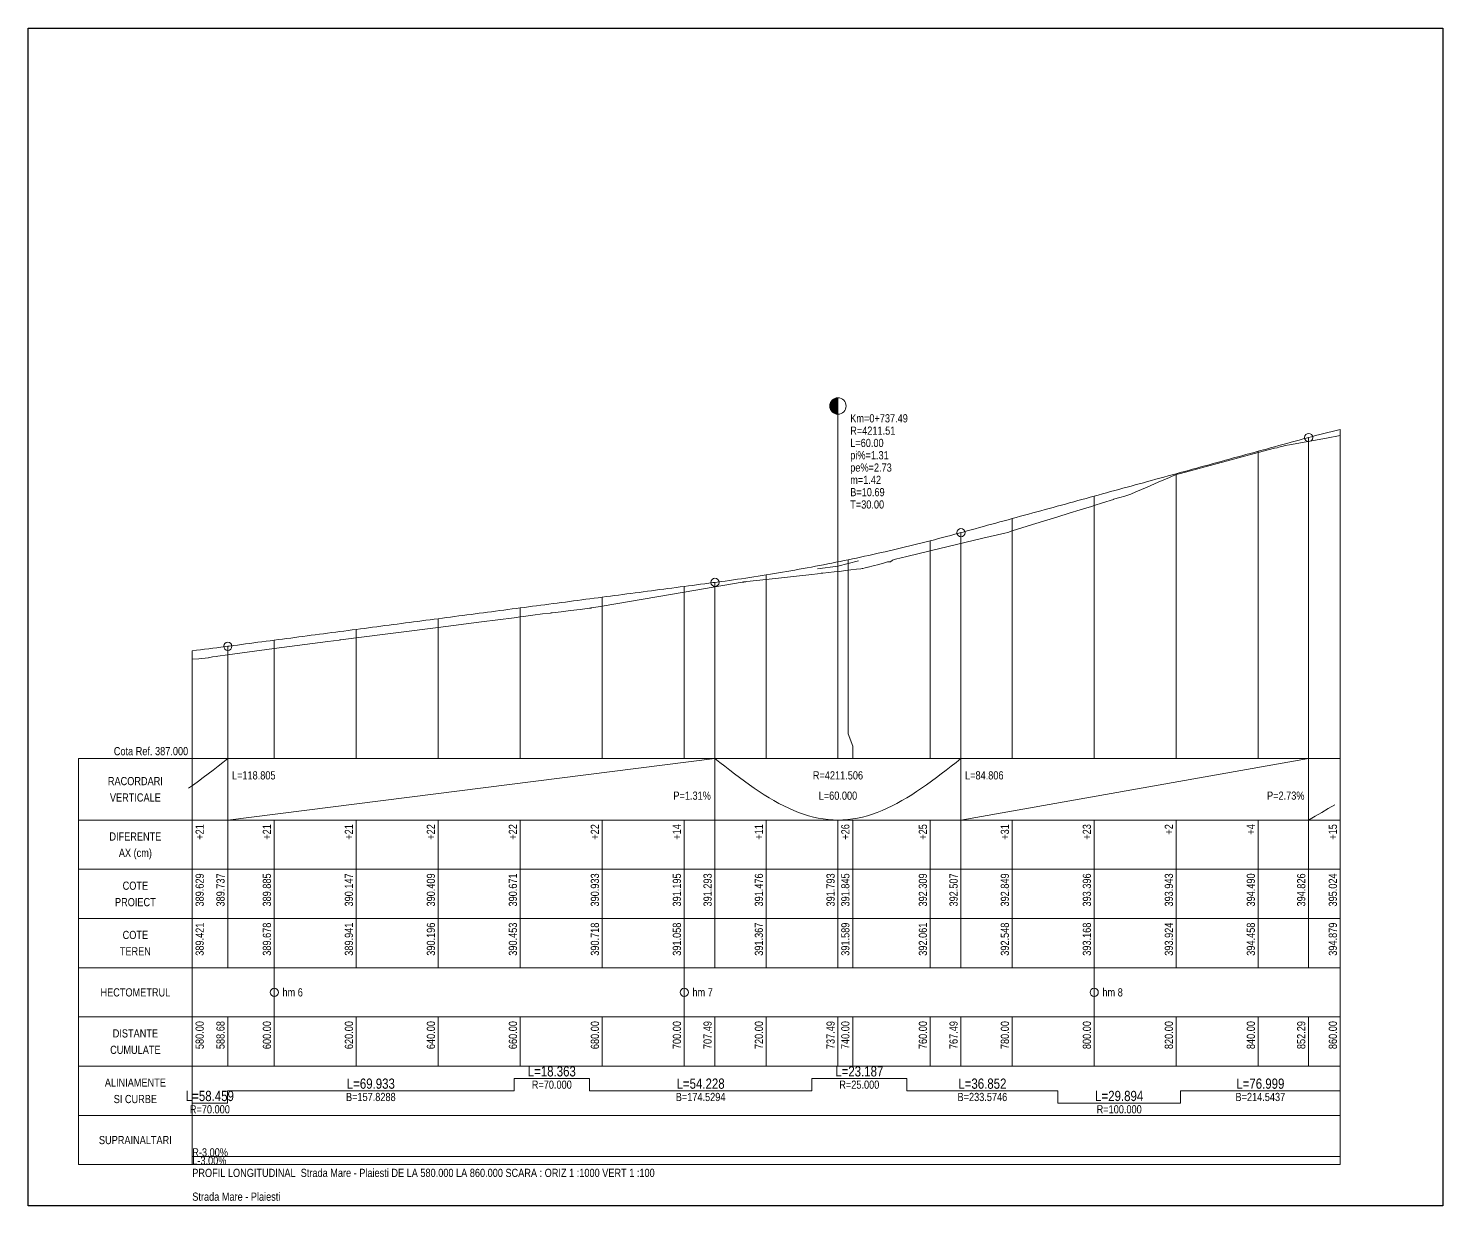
# Model space of a CAD drawing. Extents: x -600 to 1621, y -3670 to 287.
# Drawn here: x 850 to 1195, y -2569.1 to -2282.1 of the extents above; entities that cross this region are included whole.
import ezdxf
from ezdxf.enums import TextEntityAlignment as Align

# ---------------------------------------------------------------- set-up
doc = ezdxf.new("R2010")
doc.units = 0
doc.layers.add('ARD-No Plot', color=7, linetype='Continuous', lineweight=0, plot=False)
doc.layers.add('Cartus', color=8, linetype='Continuous')
for name, color, linetype, lineweight in [('L-C. Ref', 7, 'Continuous', 0), ('L-cote-ex', 7, 'Continuous', 0), ('L-Cote-Pr', 7, 'Continuous', 0), ('L-Curbe', 7, 'Continuous', 0), ('L-Cut-Fill', 7, 'Continuous', 0), ('L-Design', 7, 'Continuous', 0), ('L-Exist', 7, 'Continuous', 0), ('L-LINES', 7, 'Continuous', 0), ('L-Pante-Tran', 7, 'Continuous', 0), ('L-rac-Vert', 7, 'Continuous', 0), ('L-TEXT', 7, 'Continuous', 0)]:
    doc.layers.add(name, color=color, linetype=linetype, lineweight=lineweight)
doc.styles.add('Arial', font='arial.ttf', dxfattribs={"width": 0.8})

# ---------------------------------------------------------------- blocks, each defined once
blk = doc.blocks.new('A3_TRANSV_ALIN_TIRENA')
at = {"layer": 'Cartus'}
blk.add_lwpolyline([(0, 0), (0, 287), (345, 287), (345, 0)], close=True, dxfattribs=at)

msp = doc.modelspace()

# ---------------------------------------------------------------- linework, layer by layer
at = {"layer": 'L-Curbe'}
for p, q in [((968.53, -2541.06), (968.53, -2538.06)), ((968.53, -2538.06), (986.9, -2538.06)), ((986.9, -2538.06), (986.9, -2541.06)), ((1041.12, -2541.06), (1041.12, -2538.06)), ((1041.12, -2538.06), (1064.31, -2538.06)), ((1064.31, -2538.06), (1064.31, -2541.06)), ((898.6, -2544.06), (898.6, -2541.06)), ((898.6, -2541.06), (968.53, -2541.06)), ((986.9, -2541.06), (1041.12, -2541.06)), ((1064.31, -2541.06), (1101.16, -2541.06)), ((1101.16, -2541.06), (1101.16, -2544.06)), ((1131.06, -2544.06), (1131.06, -2541.06)), ((1131.06, -2541.06), (1170.02, -2541.06)), ((890.02, -2544.06), (898.6, -2544.06)), ((1101.16, -2544.06), (1131.06, -2544.06))]:
    msp.add_line(p, q, dxfattribs=at)
at = {"layer": 'L-Design'}
msp.add_lwpolyline([(890.02, -2433.78), (891.02, -2433.66), (892.02, -2433.54), (893.02, -2433.41), (894.02, -2433.29), (895.02, -2433.17), (896.02, -2433.04), (897.02, -2432.91), (898.02, -2432.78), (898.7, -2432.69), (899.02, -2432.65), (900.02, -2432.52), (901.02, -2432.39), (902.02, -2432.26), (903.02, -2432.13), (904.02, -2432), (905.02, -2431.87), (906.02, -2431.73), (907.02, -2431.6), (908.02, -2431.47), (909.02, -2431.34), (910.02, -2431.21), (911.02, -2431.08), (912.02, -2430.95), (913.02, -2430.82), (914.02, -2430.69), (915.02, -2430.56), (916.02, -2430.42), (917.02, -2430.29), (918.02, -2430.16), (919.02, -2430.03), (920.02, -2429.9), (921.02, -2429.77), (922.02, -2429.64), (923.02, -2429.51), (924.02, -2429.38), (925.02, -2429.25), (926.02, -2429.11), (927.02, -2428.98), (928.02, -2428.85), (929.02, -2428.72), (930.02, -2428.59), (931.02, -2428.46), (932.02, -2428.33), (933.02, -2428.2), (934.02, -2428.07), (935.02, -2427.94), (936.02, -2427.8), (937.02, -2427.67), (938.02, -2427.54), (939.02, -2427.41), (940.02, -2427.28), (941.02, -2427.15), (942.02, -2427.02), (943.02, -2426.89), (944.02, -2426.76), (945.02, -2426.62), (946.02, -2426.49), (947.02, -2426.36), (948.02, -2426.23), (949.02, -2426.1), (950.02, -2425.97), (951.02, -2425.84), (952.02, -2425.71), (953.02, -2425.58), (954.02, -2425.45), (955.02, -2425.31), (956.02, -2425.18), (957.02, -2425.05), (958.02, -2424.92), (959.02, -2424.79), (960.02, -2424.66), (961.02, -2424.53), (962.02, -2424.4), (963.02, -2424.27), (964.02, -2424.14), (965.02, -2424), (966.02, -2423.87), (967.02, -2423.74), (968.02, -2423.61), (969.02, -2423.48), (970.02, -2423.35), (971.02, -2423.22), (972.02, -2423.09), (973.02, -2422.96), (974.02, -2422.83), (975.02, -2422.69), (976.02, -2422.56), (977.02, -2422.43), (978.02, -2422.3), (979.02, -2422.17), (980.02, -2422.04), (981.02, -2421.91), (982.02, -2421.78), (983.02, -2421.65), (984.02, -2421.52), (985.02, -2421.38), (986.02, -2421.25), (987.02, -2421.12), (988.02, -2420.99), (989.02, -2420.86), (990.02, -2420.73), (991.02, -2420.6), (992.02, -2420.47), (993.02, -2420.34), (994.02, -2420.21), (995.02, -2420.07), (996.02, -2419.94), (997.02, -2419.81), (998.02, -2419.68), (999.02, -2419.55), (1000.02, -2419.42), (1001.02, -2419.29), (1002.02, -2419.16), (1003.02, -2419.03), (1004.02, -2418.89), (1005.02, -2418.76), (1006.02, -2418.63), (1007.02, -2418.5), (1008.02, -2418.37), (1009.02, -2418.24), (1010.02, -2418.11), (1011.02, -2417.98), (1012.02, -2417.85), (1013.02, -2417.72), (1014.02, -2417.58), (1015.02, -2417.45), (1016.02, -2417.32), (1017.02, -2417.19), (1017.51, -2417.13), (1018.02, -2417.06), (1019.02, -2416.93), (1020.02, -2416.79), (1021.02, -2416.65), (1022.02, -2416.51), (1023.02, -2416.37), (1024.02, -2416.22), (1025.02, -2416.08), (1026.02, -2415.93), (1027.02, -2415.77), (1028.02, -2415.62), (1029.02, -2415.46), (1030.02, -2415.3), (1031.02, -2415.14), (1032.02, -2414.98), (1033.02, -2414.81), (1034.02, -2414.64), (1035.02, -2414.47), (1036.02, -2414.3), (1037.02, -2414.12), (1038.02, -2413.94), (1039.02, -2413.76), (1040.02, -2413.58), (1041.02, -2413.39), (1042.02, -2413.2), (1043.02, -2413.01), (1044.02, -2412.82), (1045.02, -2412.62), (1046.02, -2412.43), (1047.02, -2412.23), (1047.51, -2412.13), (1048.02, -2412.02), (1049.02, -2411.82), (1050.02, -2411.61), (1051.02, -2411.4), (1052.02, -2411.19), (1053.02, -2410.98), (1054.02, -2410.76), (1055.02, -2410.54), (1056.02, -2410.32), (1057.02, -2410.1), (1058.02, -2409.87), (1059.02, -2409.64), (1060.02, -2409.41), (1061.02, -2409.18), (1062.02, -2408.94), (1063.02, -2408.71), (1064.02, -2408.47), (1065.02, -2408.22), (1066.02, -2407.98), (1067.02, -2407.73), (1068.02, -2407.48), (1069.02, -2407.23), (1070.02, -2406.97), (1071.02, -2406.72), (1072.02, -2406.46), (1073.02, -2406.2), (1074.02, -2405.93), (1075.02, -2405.67), (1076.02, -2405.4), (1077.02, -2405.13), (1077.51, -2404.99), (1078.02, -2404.85), (1079.02, -2404.58), (1080.02, -2404.31), (1081.02, -2404.03), (1082.02, -2403.76), (1083.02, -2403.49), (1084.02, -2403.21), (1085.02, -2402.94), (1086.02, -2402.66), (1087.02, -2402.39), (1088.02, -2402.12), (1089.02, -2401.84), (1090.02, -2401.57), (1091.02, -2401.3), (1092.02, -2401.02), (1093.02, -2400.75), (1094.02, -2400.48), (1095.02, -2400.2), (1096.02, -2399.93), (1097.02, -2399.66), (1098.02, -2399.38), (1099.02, -2399.11), (1100.02, -2398.84), (1101.02, -2398.56), (1102.02, -2398.29), (1103.02, -2398.02), (1104.02, -2397.74), (1105.02, -2397.47), (1106.02, -2397.19), (1107.02, -2396.92), (1108.02, -2396.65), (1109.02, -2396.37), (1110.02, -2396.1), (1111.02, -2395.83), (1112.02, -2395.55), (1113.02, -2395.28), (1114.02, -2395.01), (1115.02, -2394.73), (1116.02, -2394.46), (1117.02, -2394.19), (1118.02, -2393.91), (1119.02, -2393.64), (1120.02, -2393.37), (1121.02, -2393.09), (1122.02, -2392.82), (1123.02, -2392.55), (1124.02, -2392.27), (1125.02, -2392), (1126.02, -2391.73), (1127.02, -2391.45), (1128.02, -2391.18), (1129.02, -2390.9), (1130.02, -2390.63), (1131.02, -2390.36), (1132.02, -2390.08), (1133.02, -2389.81), (1134.02, -2389.54), (1135.02, -2389.26), (1136.02, -2388.99), (1137.02, -2388.72), (1138.02, -2388.44), (1139.02, -2388.17), (1140.02, -2387.9), (1141.02, -2387.62), (1142.02, -2387.35), (1143.02, -2387.08), (1144.02, -2386.8), (1145.02, -2386.53), (1146.02, -2386.26), (1147.02, -2385.98), (1148.02, -2385.71), (1149.02, -2385.44), (1150.02, -2385.16), (1151.02, -2384.89), (1152.02, -2384.61), (1153.02, -2384.34), (1154.02, -2384.07), (1155.02, -2383.79), (1156.02, -2383.52), (1157.02, -2383.25), (1158.02, -2382.97), (1159.02, -2382.7), (1160.02, -2382.43), (1161.02, -2382.15), (1162.02, -2381.88), (1162.31, -2381.8), (1163.02, -2381.61), (1164.02, -2381.34), (1165.02, -2381.08), (1166.02, -2380.82), (1167.02, -2380.56), (1168.02, -2380.31), (1169.02, -2380.06), (1170.02, -2379.82)], dxfattribs=at)
at = {"layer": 'L-Exist'}
for p, q in [((1155.05, -2384.17), (1156.08, -2383.89)), ((1156.08, -2383.89), (1156.61, -2383.73)), ((1156.61, -2383.73), (1157.67, -2383.63)), ((1157.67, -2383.63), (1166.69, -2381.94)), ((1166.69, -2381.94), (1170.02, -2381.28)), ((1131.06, -2390.55), (1145.18, -2386.78)), ((1145.18, -2386.78), (1145.2, -2386.77)), ((1145.2, -2386.77), (1150.02, -2385.48)), ((1145.2, -2386.77), (1145.2, -2386.77)), ((1150.02, -2385.48), (1154.02, -2384.4)), ((1154.02, -2384.4), (1154.61, -2384.3)), ((1154.61, -2384.3), (1155.05, -2384.17)), ((1154.61, -2384.3), (1154.61, -2384.3)), ((1129.83, -2390.87), (1130.02, -2390.82)), ((1130.02, -2390.82), (1131.06, -2390.55)), ((1120.19, -2395.06), (1122.9, -2393.88)), ((1122.9, -2393.88), (1125.62, -2392.7)), ((1125.62, -2392.7), (1128.34, -2391.54)), ((1128.34, -2391.54), (1128.85, -2391.32)), ((1128.85, -2391.32), (1129.83, -2390.87)), ((1129.83, -2390.87), (1129.83, -2390.87)), ((1110.02, -2398.38), (1112.03, -2397.74)), ((1112.03, -2397.74), (1114.69, -2396.89)), ((1114.69, -2396.89), (1114.75, -2396.87)), ((1114.75, -2396.87), (1116.26, -2396.46)), ((1116.26, -2396.46), (1117.47, -2396.07)), ((1117.47, -2396.07), (1118.96, -2395.6)), ((1118.96, -2395.6), (1120.19, -2395.06)), ((1118.96, -2395.6), (1118.96, -2395.6)), ((1118.96, -2395.6), (1118.96, -2395.6)), ((1094.93, -2402.99), (1101.16, -2401.12)), ((1101.16, -2401.12), (1103.88, -2400.29)), ((1103.88, -2400.29), (1106.6, -2399.45)), ((1106.6, -2399.45), (1109.32, -2398.6)), ((1109.32, -2398.6), (1110.02, -2398.38)), ((1088.93, -2404.94), (1090.02, -2404.58)), ((1090.02, -2404.58), (1094.93, -2402.99)), ((1070.02, -2409.45), (1082.82, -2406.33)), ((1082.82, -2406.33), (1088.21, -2405.12)), ((1082.82, -2406.33), (1082.82, -2406.33)), ((1088.21, -2405.12), (1088.93, -2404.94)), ((1088.21, -2405.12), (1088.21, -2405.12)), ((1088.21, -2405.12), (1088.21, -2405.12)), ((1088.93, -2404.94), (1088.93, -2404.94)), ((1088.93, -2404.94), (1088.93, -2404.94)), ((1060.83, -2411.69), (1061.58, -2411.5)), ((1061.58, -2411.5), (1062.95, -2411.17)), ((1062.95, -2411.17), (1064.31, -2410.84)), ((1064.31, -2410.84), (1070.02, -2409.45)), ((1042.49, -2415.02), (1043.41, -2414.91)), ((1043.41, -2414.91), (1043.85, -2414.87)), ((1043.41, -2414.91), (1043.41, -2414.91)), ((1043.85, -2414.87), (1045.22, -2414.73)), ((1045.22, -2414.73), (1046.58, -2414.58)), ((1046.58, -2414.58), (1047.94, -2414.43)), ((1047.94, -2414.43), (1049.31, -2414.26)), ((1049.31, -2414.26), (1050.02, -2414.18)), ((1050.02, -2414.18), (1050.67, -2414.09)), ((1050.67, -2414.09), (1052.03, -2413.92)), ((1052.03, -2413.92), (1053.06, -2413.78)), ((1053.06, -2413.78), (1053.4, -2413.74)), ((1053.06, -2413.78), (1053.06, -2413.78)), ((1053.4, -2413.74), (1053.55, -2413.72)), ((1053.55, -2413.72), (1054.15, -2413.56)), ((1054.15, -2413.56), (1054.76, -2413.43)), ((1054.15, -2413.56), (1054.15, -2413.56)), ((1054.76, -2413.43), (1054.86, -2413.41)), ((1054.86, -2413.41), (1056.13, -2413.09)), ((1056.13, -2413.09), (1057.49, -2412.73)), ((1057.49, -2412.73), (1058.85, -2412.35)), ((1058.85, -2412.35), (1059.61, -2412.13)), ((1059.61, -2412.13), (1060.22, -2412.15)), ((1060.22, -2412.15), (1060.33, -2412.15)), ((1060.33, -2412.15), (1060.83, -2411.69)), ((1060.83, -2411.69), (1060.83, -2411.69)), ((1010.02, -2419.48), (1024.14, -2417.08)), ((1024.14, -2417.08), (1024.28, -2417.06)), ((1024.28, -2417.06), (1024.44, -2417.05)), ((1024.44, -2417.05), (1024.55, -2417.02)), ((1024.55, -2417.02), (1024.82, -2416.97)), ((1024.55, -2417.02), (1024.55, -2417.02)), ((1024.82, -2416.97), (1025.05, -2416.95)), ((1024.82, -2416.97), (1024.82, -2416.97)), ((1025.05, -2416.95), (1025.25, -2416.92)), ((1025.25, -2416.92), (1030.02, -2416.39)), ((1030.02, -2416.39), (1041.12, -2415.17)), ((1041.12, -2415.17), (1042.49, -2415.02)), ((990.02, -2422.88), (1010.02, -2419.48)), ((970.83, -2425.43), (973.12, -2425.13)), ((973.12, -2425.13), (975.42, -2424.83)), ((975.42, -2424.83), (977.35, -2424.59)), ((977.35, -2424.59), (977.35, -2424.59)), ((977.35, -2424.59), (977.36, -2424.59)), ((977.36, -2424.59), (977.54, -2424.57)), ((977.54, -2424.57), (977.71, -2424.55)), ((977.54, -2424.57), (977.54, -2424.57)), ((977.71, -2424.55), (977.78, -2424.54)), ((977.78, -2424.54), (980.01, -2424.28)), ((977.78, -2424.54), (977.78, -2424.54)), ((980.01, -2424.28), (982.3, -2424)), ((982.3, -2424), (984.6, -2423.71)), ((984.6, -2423.71), (986.9, -2423.41)), ((986.9, -2423.41), (987.22, -2423.37)), ((987.22, -2423.37), (987.32, -2423.36)), ((987.22, -2423.37), (987.22, -2423.37)), ((987.32, -2423.36), (987.46, -2423.32)), ((987.46, -2423.32), (990.02, -2422.88)), ((930.02, -2430.65), (950.02, -2428.11)), ((950.02, -2428.11), (960.58, -2426.76)), ((960.58, -2426.76), (960.58, -2426.76)), ((960.58, -2426.76), (960.6, -2426.76)), ((960.6, -2426.76), (968.53, -2425.73)), ((960.6, -2426.76), (960.6, -2426.76)), ((960.6, -2426.76), (960.6, -2426.76)), ((968.53, -2425.73), (970.02, -2425.53)), ((970.02, -2425.53), (970.83, -2425.43)), ((910.02, -2433.28), (923.1, -2431.55)), ((923.1, -2431.55), (925.83, -2431.19)), ((925.83, -2431.19), (926.05, -2431.16)), ((926.05, -2431.16), (926.15, -2431.15)), ((926.05, -2431.16), (926.05, -2431.16)), ((926.15, -2431.15), (926.18, -2431.14)), ((926.18, -2431.14), (926.26, -2431.13)), ((926.26, -2431.13), (930.02, -2430.65)), ((891.58, -2435.72), (893.92, -2435.49)), ((893.92, -2435.49), (893.98, -2435.49)), ((893.98, -2435.49), (894.62, -2435.35)), ((893.98, -2435.49), (893.98, -2435.49)), ((894.62, -2435.35), (894.98, -2435.31)), ((894.62, -2435.35), (894.62, -2435.35)), ((894.98, -2435.31), (895.91, -2435.16)), ((895.91, -2435.16), (896.26, -2435.11)), ((896.26, -2435.11), (898.6, -2434.79)), ((898.6, -2434.79), (910.02, -2433.28)), ((890.02, -2435.85), (891.58, -2435.72))]:
    msp.add_line(p, q, dxfattribs=at)
at = {"layer": 'L-LINES'}
for p, q in [((1170.02, -2460.06), (1170.02, -2379.82)), ((1162.31, -2460.06), (1162.31, -2381.8)), ((1150.02, -2460.06), (1150.02, -2385.16)), ((1130.02, -2460.06), (1130.02, -2390.63)), ((1110.02, -2460.06), (1110.02, -2396.1)), ((1090.02, -2460.06), (1090.02, -2401.57)), ((1070.02, -2460.06), (1070.02, -2406.97)), ((1077.51, -2460.06), (1077.51, -2404.99)), ((1047.51, -2460.06), (1047.51, -2412.13)), ((1050.02, -2454.06), (1050.02, -2411.61)), ((1010.02, -2460.06), (1010.02, -2418.11)), ((1017.51, -2460.06), (1017.51, -2417.13)), ((1030.02, -2460.06), (1030.02, -2415.3)), ((990.02, -2460.06), (990.02, -2420.73)), ((970.02, -2460.06), (970.02, -2423.35)), ((930.02, -2460.06), (930.02, -2428.59)), ((950.02, -2460.06), (950.02, -2425.97)), ((910.02, -2460.06), (910.02, -2431.21)), ((890.02, -2460.06), (890.02, -2433.78)), ((898.7, -2460.06), (898.7, -2432.69)), ((1051.11, -2457.06), (1050.02, -2454.06)), ((1051.11, -2460.06), (1051.11, -2457.06)), ((862.26, -2475.06), (862.26, -2460.06)), ((862.26, -2460.06), (890.02, -2460.06)), ((890.02, -2460.06), (1170.02, -2460.06)), ((890.02, -2475.06), (890.02, -2460.06)), ((1170.02, -2475.06), (1170.02, -2460.06)), ((862.26, -2487.06), (862.26, -2475.06)), ((862.26, -2475.06), (890.02, -2475.06)), ((890.02, -2475.06), (862.26, -2475.06)), ((890.02, -2475.06), (1170.02, -2475.06)), ((890.02, -2487.06), (890.02, -2475.06)), ((890.02, -2475.06), (1170.02, -2475.06)), ((890.02, -2487.06), (890.02, -2475.06)), ((898.7, -2487.06), (898.7, -2475.06)), ((910.02, -2487.06), (910.02, -2475.06)), ((930.02, -2487.06), (930.02, -2475.06)), ((950.02, -2487.06), (950.02, -2475.06)), ((970.02, -2487.06), (970.02, -2475.06)), ((990.02, -2487.06), (990.02, -2475.06)), ((1010.02, -2487.06), (1010.02, -2475.06)), ((1017.51, -2487.06), (1017.51, -2475.06)), ((1030.02, -2487.06), (1030.02, -2475.06)), ((1047.51, -2487.06), (1047.51, -2475.06)), ((1051.11, -2487.06), (1051.11, -2475.06)), ((1070.02, -2487.06), (1070.02, -2475.06)), ((1077.51, -2487.06), (1077.51, -2475.06)), ((1090.02, -2487.06), (1090.02, -2475.06)), ((1110.02, -2487.06), (1110.02, -2475.06)), ((1130.02, -2487.06), (1130.02, -2475.06)), ((1150.02, -2487.06), (1150.02, -2475.06)), ((1162.31, -2487.06), (1162.31, -2475.06)), ((1170.02, -2487.06), (1170.02, -2475.06)), ((1170.02, -2487.06), (1170.02, -2475.06)), ((862.26, -2499.06), (862.26, -2487.06)), ((862.26, -2487.06), (890.02, -2487.06)), ((890.02, -2487.06), (862.26, -2487.06)), ((890.02, -2487.06), (1170.02, -2487.06)), ((890.02, -2487.06), (1170.02, -2487.06)), ((890.02, -2499.06), (890.02, -2487.06)), ((898.7, -2499.06), (898.7, -2487.06)), ((910.02, -2499.06), (910.02, -2487.06)), ((930.02, -2499.06), (930.02, -2487.06)), ((950.02, -2499.06), (950.02, -2487.06)), ((970.02, -2499.06), (970.02, -2487.06)), ((990.02, -2499.06), (990.02, -2487.06)), ((1010.02, -2499.06), (1010.02, -2487.06)), ((1017.51, -2499.06), (1017.51, -2487.06)), ((1030.02, -2499.06), (1030.02, -2487.06)), ((1047.51, -2499.06), (1047.51, -2487.06)), ((1051.11, -2499.06), (1051.11, -2487.06)), ((1070.02, -2499.06), (1070.02, -2487.06)), ((1077.51, -2499.06), (1077.51, -2487.06)), ((1090.02, -2499.06), (1090.02, -2487.06)), ((1110.02, -2499.06), (1110.02, -2487.06)), ((1130.02, -2499.06), (1130.02, -2487.06)), ((1150.02, -2499.06), (1150.02, -2487.06)), ((1162.31, -2499.06), (1162.31, -2487.06)), ((1170.02, -2499.06), (1170.02, -2487.06)), ((862.26, -2511.06), (862.26, -2499.06)), ((862.26, -2499.06), (890.02, -2499.06)), ((890.02, -2499.06), (862.26, -2499.06)), ((890.02, -2499.06), (1170.02, -2499.06)), ((890.02, -2499.06), (1170.02, -2499.06)), ((890.02, -2511.06), (890.02, -2499.06)), ((898.7, -2511.06), (898.7, -2499.06)), ((910.02, -2511.06), (910.02, -2499.06)), ((930.02, -2511.06), (930.02, -2499.06)), ((950.02, -2511.06), (950.02, -2499.06)), ((970.02, -2511.06), (970.02, -2499.06)), ((990.02, -2511.06), (990.02, -2499.06)), ((1010.02, -2511.06), (1010.02, -2499.06)), ((1017.51, -2511.06), (1017.51, -2499.06)), ((1030.02, -2511.06), (1030.02, -2499.06)), ((1047.51, -2511.06), (1047.51, -2499.06)), ((1051.11, -2511.06), (1051.11, -2499.06)), ((1070.02, -2511.06), (1070.02, -2499.06)), ((1077.51, -2511.06), (1077.51, -2499.06)), ((1090.02, -2511.06), (1090.02, -2499.06)), ((1110.02, -2511.06), (1110.02, -2499.06)), ((1130.02, -2511.06), (1130.02, -2499.06)), ((1150.02, -2511.06), (1150.02, -2499.06)), ((1162.31, -2511.06), (1162.31, -2499.06)), ((1170.02, -2511.06), (1170.02, -2499.06)), ((862.26, -2523.06), (862.26, -2511.06)), ((862.26, -2511.06), (890.02, -2511.06)), ((890.02, -2511.06), (862.26, -2511.06)), ((890.02, -2511.06), (1170.02, -2511.06)), ((890.02, -2523.06), (890.02, -2511.06)), ((890.02, -2511.06), (1170.02, -2511.06)), ((910.02, -2523.06), (910.02, -2511.06)), ((1010.02, -2523.06), (1010.02, -2511.06)), ((1110.02, -2523.06), (1110.02, -2511.06)), ((1170.02, -2523.06), (1170.02, -2511.06)), ((862.26, -2535.06), (862.26, -2523.06)), ((862.26, -2523.06), (890.02, -2523.06)), ((890.02, -2523.06), (862.26, -2523.06)), ((890.02, -2523.06), (1170.02, -2523.06)), ((890.02, -2523.06), (1170.02, -2523.06)), ((890.02, -2535.06), (890.02, -2523.06)), ((898.7, -2535.06), (898.7, -2523.06)), ((910.02, -2535.06), (910.02, -2523.06)), ((930.02, -2535.06), (930.02, -2523.06)), ((950.02, -2535.06), (950.02, -2523.06)), ((970.02, -2535.06), (970.02, -2523.06)), ((990.02, -2535.06), (990.02, -2523.06)), ((1010.02, -2535.06), (1010.02, -2523.06)), ((1017.51, -2535.06), (1017.51, -2523.06)), ((1030.02, -2535.06), (1030.02, -2523.06)), ((1047.51, -2535.06), (1047.51, -2523.06)), ((1051.11, -2535.06), (1051.11, -2523.06)), ((1070.02, -2535.06), (1070.02, -2523.06)), ((1077.51, -2535.06), (1077.51, -2523.06)), ((1090.02, -2535.06), (1090.02, -2523.06)), ((1110.02, -2535.06), (1110.02, -2523.06)), ((1130.02, -2535.06), (1130.02, -2523.06)), ((1150.02, -2535.06), (1150.02, -2523.06)), ((1162.31, -2535.06), (1162.31, -2523.06)), ((1170.02, -2535.06), (1170.02, -2523.06)), ((862.26, -2547.06), (862.26, -2535.06)), ((862.26, -2535.06), (890.02, -2535.06)), ((890.02, -2535.06), (862.26, -2535.06)), ((890.02, -2535.06), (1170.02, -2535.06)), ((890.02, -2547.06), (890.02, -2535.06)), ((890.02, -2535.06), (1170.02, -2535.06)), ((1170.02, -2547.06), (1170.02, -2535.06)), ((862.26, -2559.06), (862.26, -2547.06)), ((862.26, -2547.06), (890.02, -2547.06)), ((890.02, -2547.06), (862.26, -2547.06)), ((890.02, -2547.06), (1170.02, -2547.06)), ((890.02, -2559.06), (890.02, -2547.06)), ((890.02, -2547.06), (1170.02, -2547.06)), ((1170.02, -2559.06), (1170.02, -2547.06)), ((890.02, -2559.06), (862.26, -2559.06)), ((890.02, -2559.06), (1170.02, -2559.06))]:
    msp.add_line(p, q, dxfattribs=at)
for centre in [(910.02, -2517.06), (1010.02, -2517.06), (1110.02, -2517.06)]:
    msp.add_circle(centre, 1, dxfattribs=at)
at = {"layer": 'L-Pante-Tran'}
for p, q in [((890.02, -2557.06), (910.02, -2557.06)), ((890.02, -2557.06), (910.02, -2557.06)), ((910.02, -2557.06), (930.02, -2557.06)), ((910.02, -2557.06), (930.02, -2557.06)), ((930.02, -2557.06), (950.02, -2557.06)), ((930.02, -2557.06), (950.02, -2557.06)), ((950.02, -2557.06), (970.02, -2557.06)), ((950.02, -2557.06), (970.02, -2557.06)), ((970.02, -2557.06), (990.02, -2557.06)), ((970.02, -2557.06), (990.02, -2557.06)), ((990.02, -2557.06), (1010.02, -2557.06)), ((990.02, -2557.06), (1010.02, -2557.06)), ((1010.02, -2557.06), (1030.02, -2557.06)), ((1010.02, -2557.06), (1030.02, -2557.06)), ((1030.02, -2557.06), (1050.02, -2557.06)), ((1030.02, -2557.06), (1050.02, -2557.06)), ((1050.02, -2557.06), (1070.02, -2557.06)), ((1050.02, -2557.06), (1070.02, -2557.06)), ((1070.02, -2557.06), (1090.02, -2557.06)), ((1070.02, -2557.06), (1090.02, -2557.06)), ((1090.02, -2557.06), (1110.02, -2557.06)), ((1090.02, -2557.06), (1110.02, -2557.06)), ((1110.02, -2557.06), (1130.02, -2557.06)), ((1110.02, -2557.06), (1130.02, -2557.06)), ((1130.02, -2557.06), (1150.02, -2557.06)), ((1130.02, -2557.06), (1150.02, -2557.06)), ((1150.02, -2557.06), (1170.02, -2557.06)), ((1150.02, -2557.06), (1170.02, -2557.06))]:
    msp.add_line(p, q, dxfattribs=at)
at = {"layer": 'L-rac-Vert'}
for p, q in [((1045.58, -2373.59), (1045.58, -2374.67)), ((1045.61, -2373.51), (1045.61, -2374.75)), ((1045.63, -2373.44), (1045.63, -2374.82)), ((1045.66, -2373.36), (1045.66, -2374.89)), ((1045.69, -2373.29), (1045.69, -2374.97)), ((1045.73, -2373.22), (1045.73, -2375.04)), ((1045.76, -2373.15), (1045.76, -2375.11)), ((1045.8, -2373.08), (1045.8, -2375.17)), ((1045.85, -2373.02), (1045.85, -2375.24)), ((1045.89, -2372.95), (1045.89, -2375.3)), ((1045.94, -2372.89), (1045.94, -2375.37)), ((1045.99, -2372.83), (1045.99, -2375.43)), ((1046.04, -2372.77), (1046.04, -2375.49)), ((1046.09, -2372.71), (1046.09, -2375.54)), ((1046.15, -2372.66), (1046.15, -2375.6)), ((1046.21, -2372.61), (1046.21, -2375.65)), ((1046.27, -2372.56), (1046.27, -2375.7)), ((1046.33, -2372.51), (1046.33, -2375.75)), ((1046.4, -2372.47), (1046.4, -2375.79)), ((1046.46, -2372.42), (1046.46, -2375.83)), ((1046.53, -2372.38), (1046.53, -2375.87)), ((1046.6, -2372.35), (1046.6, -2375.91)), ((1046.67, -2372.31), (1046.67, -2375.95)), ((1046.74, -2372.28), (1046.74, -2375.98)), ((1046.82, -2372.25), (1046.82, -2376.01)), ((1046.89, -2372.23), (1046.89, -2376.03)), ((1046.97, -2372.2), (1046.97, -2376.05)), ((1047.04, -2372.18), (1047.04, -2376.07)), ((1047.12, -2372.17), (1047.12, -2376.09)), ((1047.2, -2372.15), (1047.2, -2376.1)), ((1047.27, -2372.14), (1047.27, -2376.11)), ((1047.35, -2372.13), (1047.35, -2376.12)), ((1047.43, -2372.13), (1047.43, -2376.13)), ((1047.51, -2413.2), (1047.51, -2372.13)), ((1045.51, -2373.97), (1045.51, -2374.29)), ((1045.51, -2374.05), (1045.51, -2374.21)), ((1045.52, -2373.89), (1045.52, -2374.36)), ((1045.53, -2373.82), (1045.53, -2374.44)), ((1045.55, -2373.74), (1045.55, -2374.52)), ((1045.56, -2373.66), (1045.56, -2374.6)), ((1042.51, -2413.85), (1047.51, -2413.2)), ((1047.51, -2413.2), (1052.51, -2411.83)), ((895.1, -2462.87), (893.9, -2463.79)), ((896.3, -2461.94), (895.1, -2462.87)), ((897.5, -2461), (896.3, -2461.94)), ((898.7, -2460.06), (897.5, -2461)), ((898.7, -2475.06), (898.7, -2460.06)), ((898.7, -2475.06), (1017.51, -2460.06)), ((1017.51, -2475.06), (1017.51, -2460.06)), ((1018.71, -2461), (1017.51, -2460.06)), ((1019.91, -2461.94), (1018.71, -2461)), ((1021.11, -2462.87), (1019.91, -2461.94)), ((1022.31, -2463.79), (1021.11, -2462.87)), ((1073.91, -2462.87), (1072.71, -2463.79)), ((1075.11, -2461.94), (1073.91, -2462.87)), ((1076.31, -2461), (1075.11, -2461.94)), ((1077.51, -2460.06), (1076.31, -2461)), ((1077.51, -2475.06), (1077.51, -2460.06)), ((1077.51, -2475.06), (1162.31, -2460.06)), ((1162.31, -2475.06), (1162.31, -2460.06)), ((890.3, -2466.45), (889.1, -2467.29)), ((891.5, -2465.58), (890.3, -2466.45)), ((892.7, -2464.7), (891.5, -2465.58)), ((893.9, -2463.79), (892.7, -2464.7)), ((1023.51, -2464.7), (1022.31, -2463.79)), ((1024.71, -2465.58), (1023.51, -2464.7)), ((1025.91, -2466.45), (1024.71, -2465.58)), ((1027.11, -2467.29), (1025.91, -2466.45)), ((1069.11, -2466.45), (1067.91, -2467.29)), ((1070.31, -2465.58), (1069.11, -2466.45)), ((1071.51, -2464.7), (1070.31, -2465.58)), ((1072.71, -2463.79), (1071.51, -2464.7)), ((1028.31, -2468.1), (1027.11, -2467.29)), ((1029.51, -2468.88), (1028.31, -2468.1)), ((1030.71, -2469.62), (1029.51, -2468.88)), ((1031.91, -2470.33), (1030.71, -2469.62)), ((1064.31, -2469.62), (1063.11, -2470.33)), ((1065.51, -2468.88), (1064.31, -2469.62)), ((1066.71, -2468.1), (1065.51, -2468.88)), ((1067.91, -2467.29), (1066.71, -2468.1)), ((1033.11, -2471), (1031.91, -2470.33)), ((1034.31, -2471.62), (1033.11, -2471)), ((1035.51, -2472.2), (1034.31, -2471.62)), ((1036.71, -2472.73), (1035.51, -2472.2)), ((1037.91, -2473.21), (1036.71, -2472.73)), ((1039.11, -2473.63), (1037.91, -2473.21)), ((1040.31, -2474.01), (1039.11, -2473.63)), ((1055.91, -2473.63), (1054.71, -2474.01)), ((1057.11, -2473.21), (1055.91, -2473.63)), ((1058.31, -2472.73), (1057.11, -2473.21)), ((1059.51, -2472.2), (1058.31, -2472.73)), ((1060.71, -2471.62), (1059.51, -2472.2)), ((1061.91, -2471), (1060.71, -2471.62)), ((1063.11, -2470.33), (1061.91, -2471)), ((1165.51, -2473.18), (1163.91, -2474.12)), ((1167.11, -2472.25), (1165.51, -2473.18)), ((1168.71, -2471.33), (1167.11, -2472.25)), ((1041.51, -2474.33), (1040.31, -2474.01)), ((1042.71, -2474.59), (1041.51, -2474.33)), ((1043.91, -2474.8), (1042.71, -2474.59)), ((1045.11, -2474.94), (1043.91, -2474.8)), ((1046.31, -2475.03), (1045.11, -2474.94)), ((1047.51, -2475.06), (1046.31, -2475.03)), ((1048.71, -2475.03), (1047.51, -2475.06)), ((1049.91, -2474.94), (1048.71, -2475.03)), ((1051.11, -2474.8), (1049.91, -2474.94)), ((1052.31, -2474.59), (1051.11, -2474.8)), ((1053.51, -2474.33), (1052.31, -2474.59)), ((1054.71, -2474.01), (1053.51, -2474.33)), ((1163.91, -2474.12), (1162.31, -2475.06))]:
    msp.add_line(p, q, dxfattribs=at)
for centre, radius in [((1047.51, -2374.13), 2), ((1162.31, -2381.8), 1), ((1077.51, -2404.99), 1), ((1017.51, -2417.13), 1), ((898.7, -2432.69), 1)]:
    msp.add_circle(centre, radius, dxfattribs=at)

# ---------------------------------------------------------------- block references
at = {"layer": 'L-LINES'}
msp.add_blockref('A3_TRANSV_ALIN_TIRENA', (850.02, -2569.06), dxfattribs=at)

# ---------------------------------------------------------------- texts
at = {"layer": 'ARD-No Plot', "style": 'Arial', "width": 0.8}
msp.add_text('Strada Mare - Plaiesti', height=2, dxfattribs=at).set_placement((890.02, -2567.86))
at = {"layer": 'L-C. Ref', "style": 'Arial', "width": 0.8}
msp.add_text('Cota Ref. 387.000', height=2, dxfattribs=at).set_placement((889.02, -2459.26), align=Align.RIGHT)
at = {"layer": 'L-cote-ex', "style": 'Arial', "width": 0.8}
for s, p in [('389.421', (892.82, -2500.06)), ('389.678', (909.22, -2500.06)), ('389.941', (929.22, -2500.06)), ('390.196', (949.22, -2500.06)), ('390.453', (969.22, -2500.06)), ('390.718', (989.22, -2500.06)), ('391.058', (1009.22, -2500.06)), ('391.367', (1029.22, -2500.06)), ('391.589', (1050.31, -2500.06)), ('392.061', (1069.22, -2500.06)), ('392.548', (1089.22, -2500.06)), ('393.168', (1109.22, -2500.06)), ('393.924', (1129.22, -2500.06)), ('394.458', (1149.22, -2500.06)), ('394.879', (1169.22, -2500.06))]:
    msp.add_text(s, height=2, rotation=90, dxfattribs=at).set_placement(p, align=Align.RIGHT)
at = {"layer": 'L-Cote-Pr', "style": 'Arial', "width": 0.8}
for s, p in [('COTE', (876.14, -2492.06)), ('PROIECT', (876.14, -2496.06))]:
    msp.add_text(s, height=2, dxfattribs=at).set_placement(p, align=Align.CENTER)
for s, p in [('389.629', (892.82, -2488.06)), ('389.737', (897.9, -2488.06)), ('389.885', (909.22, -2488.06)), ('390.147', (929.22, -2488.06)), ('390.409', (949.22, -2488.06)), ('390.671', (969.22, -2488.06)), ('390.933', (989.22, -2488.06)), ('391.195', (1009.22, -2488.06)), ('391.293', (1016.71, -2488.06)), ('391.476', (1029.22, -2488.06)), ('391.793', (1046.71, -2488.06)), ('391.845', (1050.31, -2488.06)), ('392.309', (1069.22, -2488.06)), ('392.507', (1076.71, -2488.06)), ('392.849', (1089.22, -2488.06)), ('393.396', (1109.22, -2488.06)), ('393.943', (1129.22, -2488.06)), ('394.490', (1149.22, -2488.06)), ('394.826', (1161.51, -2488.06)), ('395.024', (1169.22, -2488.06))]:
    msp.add_text(s, height=2, rotation=90, dxfattribs=at).set_placement(p, align=Align.RIGHT)
at = {"layer": 'L-Cut-Fill', "style": 'Arial', "width": 0.8}
for s, p in [('+21', (892.82, -2476.06)), ('+21', (909.22, -2476.06)), ('+21', (929.22, -2476.06)), ('+22', (949.22, -2476.06)), ('+22', (969.22, -2476.06)), ('+22', (989.22, -2476.06)), ('+14', (1009.22, -2476.06)), ('+11', (1029.22, -2476.06)), ('+26', (1050.31, -2476.06)), ('+25', (1069.22, -2476.06)), ('+31', (1089.22, -2476.06)), ('+23', (1109.22, -2476.06)), ('+2', (1129.22, -2476.06)), ('+4', (1149.22, -2476.06)), ('+15', (1169.22, -2476.06))]:
    msp.add_text(s, height=2, rotation=90, dxfattribs=at).set_placement(p, align=Align.RIGHT)
for s, p in [('DIFERENTE', (876.14, -2480.06)), ('AX (cm)', (876.14, -2484.06))]:
    msp.add_text(s, height=2, dxfattribs=at).set_placement(p, align=Align.CENTER)
at = {"layer": 'L-rac-Vert', "style": 'Arial', "width": 0.8}
for s, p in [('Km=0+737.49', (1050.51, -2378.13)), ('R=4211.51', (1050.51, -2381.13)), ('L=60.00', (1050.51, -2384.13)), ('pi%=1.31', (1050.51, -2387.13)), ('pe%=2.73', (1050.51, -2390.13)), ('m=1.42', (1050.51, -2393.13)), ('B=10.69', (1050.51, -2396.13)), ('T=30.00', (1050.51, -2399.13)), ('L=118.805', (899.7, -2465.16)), ('L=84.806', (1078.51, -2465.16))]:
    msp.add_text(s, height=2, dxfattribs=at).set_placement(p)
for s, p in [('R=4211.506', (1047.51, -2465.16)), ('RACORDARI', (876.14, -2466.56)), ('VERTICALE', (876.14, -2470.56)), ('L=60.000', (1047.51, -2470.11))]:
    msp.add_text(s, height=2, dxfattribs=at).set_placement(p, align=Align.CENTER)
for s, p in [('P=1.31%', (1016.51, -2470.11)), ('P=2.73%', (1161.31, -2470.11))]:
    msp.add_text(s, height=2, dxfattribs=at).set_placement(p, align=Align.RIGHT)
at = {"layer": 'L-TEXT', "style": 'Arial', "width": 0.8}
for s, p in [('COTE', (876.14, -2504.06)), ('TEREN', (876.14, -2508.06)), ('HECTOMETRUL', (876.14, -2518.06)), ('DISTANTE', (876.14, -2528.06)), ('CUMULATE', (876.14, -2532.06)), ('ALINIAMENTE', (876.14, -2540.06)), ('SI CURBE', (876.14, -2544.06)), ('SUPRAINALTARI', (876.14, -2554.06))]:
    msp.add_text(s, height=2, dxfattribs=at).set_placement(p, align=Align.CENTER)
for s, p in [('hm 6', (912.02, -2518.06)), ('hm 7', (1012.02, -2518.06)), ('hm 8', (1112.02, -2518.06)), ('R-3.00%', (890.02, -2557.06)), ('L-3.00%', (890.02, -2559.06)), ('PROFIL LONGITUDINAL  Strada Mare - Plaiesti DE LA 580.000 LA 860.000 SCARA : ORIZ 1 :1000 VERT 1 :100', (890.02, -2562.06))]:
    msp.add_text(s, height=2, dxfattribs=at).set_placement(p)
for s, p in [('580.00', (892.82, -2524.06)), ('588.68', (897.9, -2524.06)), ('600.00', (909.22, -2524.06)), ('620.00', (929.22, -2524.06)), ('640.00', (949.22, -2524.06)), ('660.00', (969.22, -2524.06)), ('680.00', (989.22, -2524.06)), ('700.00', (1009.22, -2524.06)), ('707.49', (1016.71, -2524.06)), ('720.00', (1029.22, -2524.06)), ('737.49', (1046.71, -2524.06)), ('740.00', (1050.31, -2524.06)), ('760.00', (1069.22, -2524.06)), ('767.49', (1076.71, -2524.06)), ('780.00', (1089.22, -2524.06)), ('800.00', (1109.22, -2524.06)), ('820.00', (1129.22, -2524.06)), ('840.00', (1149.22, -2524.06)), ('852.29', (1161.51, -2524.06)), ('860.00', (1169.22, -2524.06))]:
    msp.add_text(s, height=2, rotation=90, dxfattribs=at).set_placement(p, align=Align.RIGHT)
for s, height, rotation, p in [('L=18.363', 2.5, 0, (977.71, -2537.56)), ('L=23.187', 2.5, 0, (1052.72, -2537.56)), ('L=69.933', 2.5, 360, (933.57, -2540.56)), ('R=70.000', 2, 0, (977.71, -2540.56)), ('L=54.228', 2.5, 0, (1014.01, -2540.56)), ('R=25.000', 2, 0, (1052.72, -2540.56)), ('L=36.852', 2.5, 0, (1082.74, -2540.56)), ('L=76.999', 2.5, 0, (1150.54, -2540.56)), ('L=58.459', 2.5, 0, (894.31, -2543.56)), ('B=157.8288', 2, 360, (933.57, -2543.56)), ('B=174.5294', 2, 0, (1014.01, -2543.56)), ('B=233.5746', 2, 0, (1082.74, -2543.56)), ('L=29.894', 2.5, 0, (1116.11, -2543.56)), ('B=214.5437', 2, 0, (1150.54, -2543.56)), ('R=70.000', 2, 0, (894.31, -2546.56)), ('R=100.000', 2, 0, (1116.11, -2546.56))]:
    msp.add_text(s, height=height, rotation=rotation, dxfattribs=at).set_placement(p, align=Align.CENTER)

doc.saveas('drawing.dxf')
